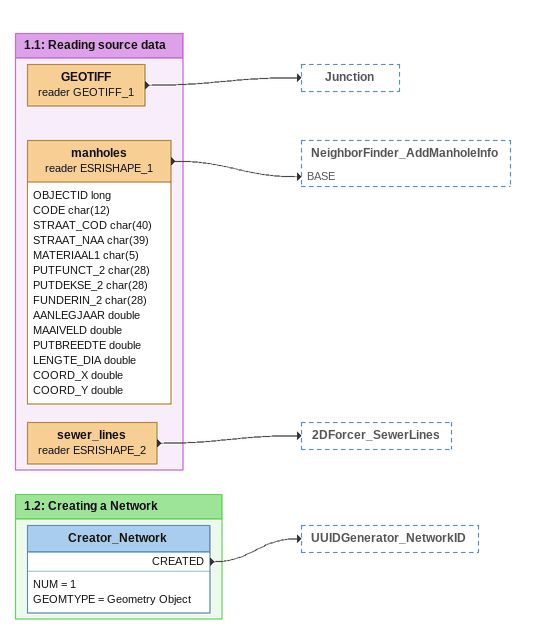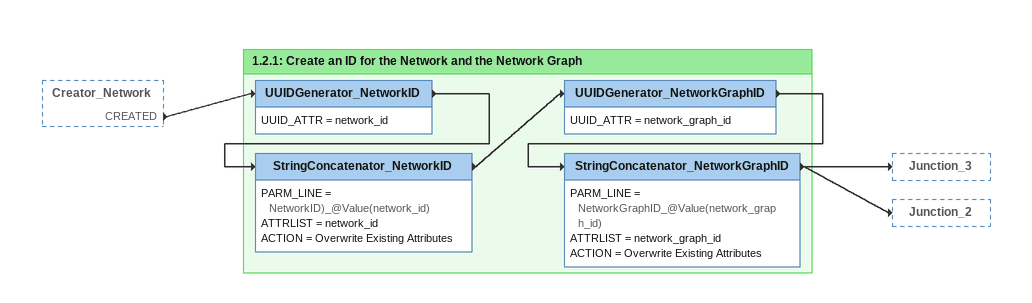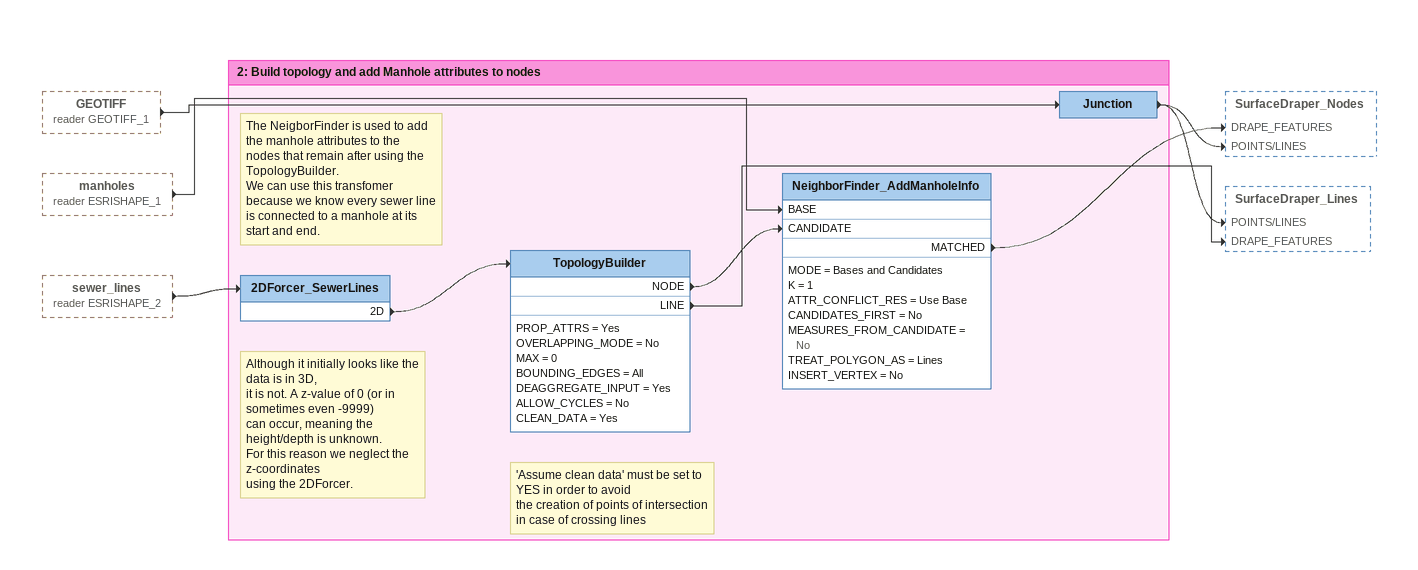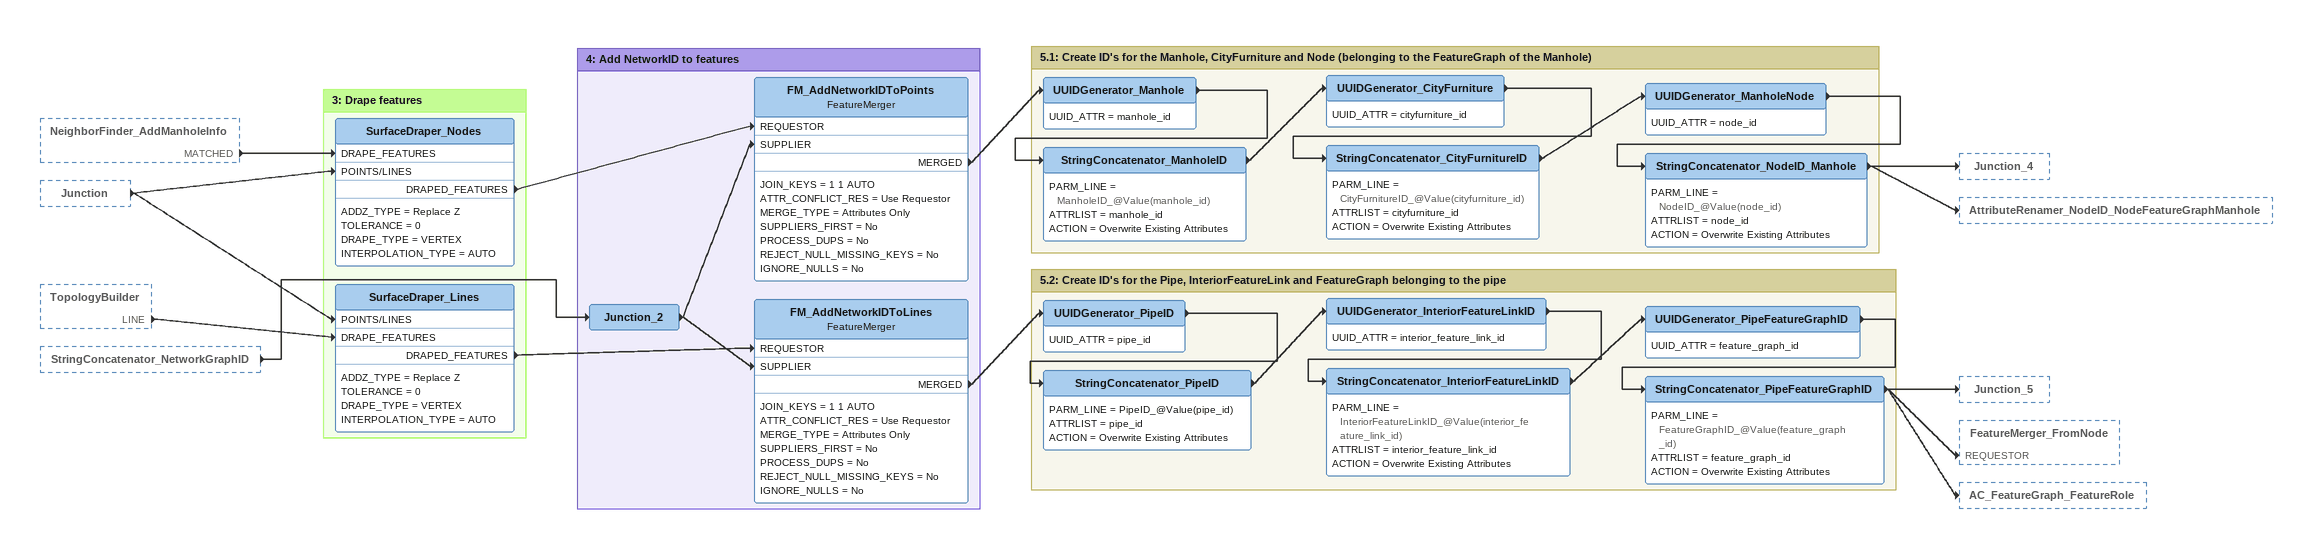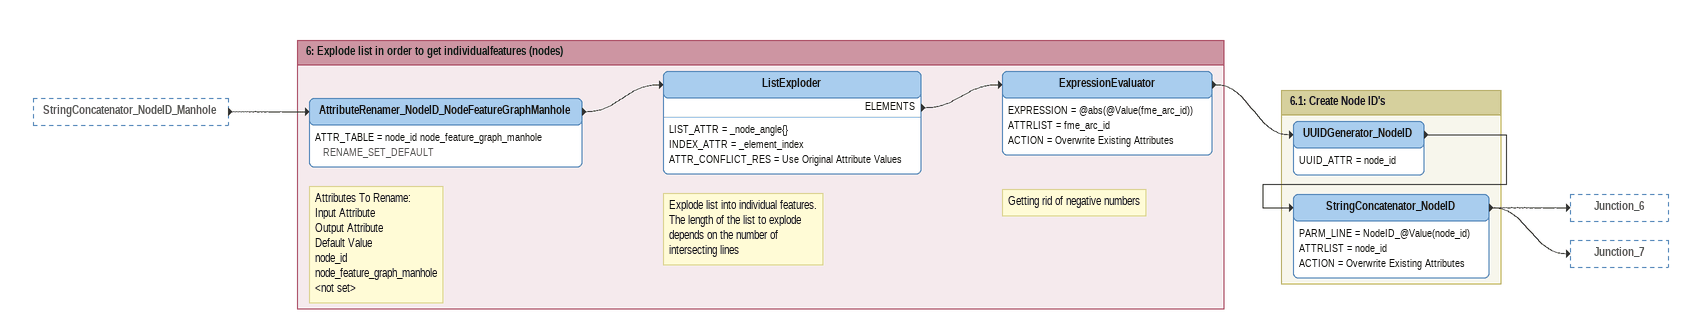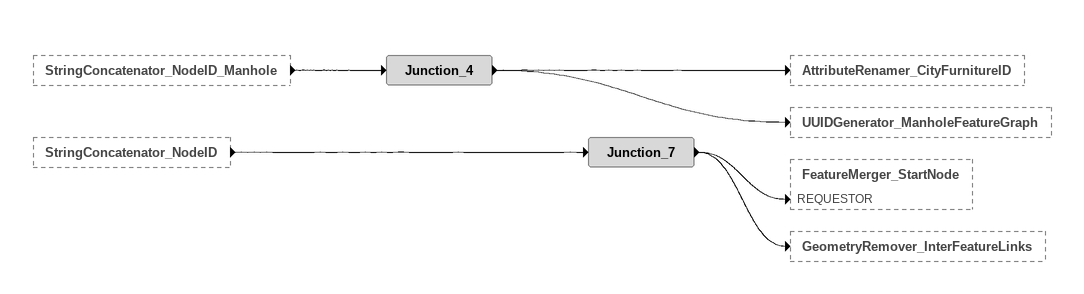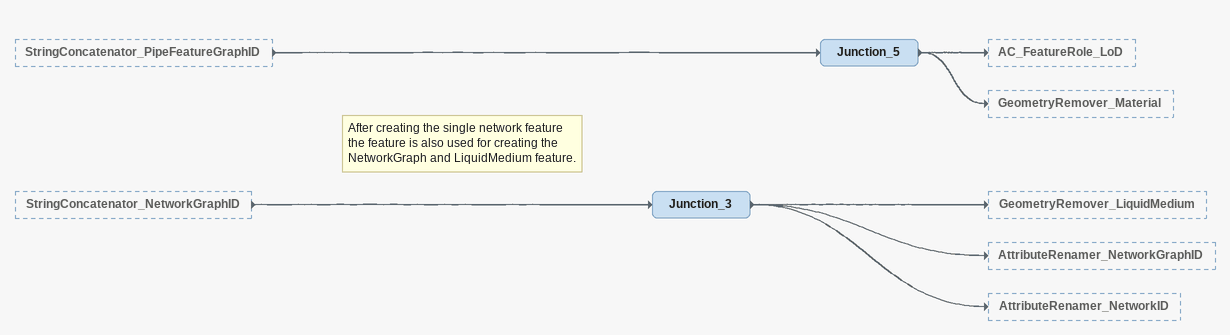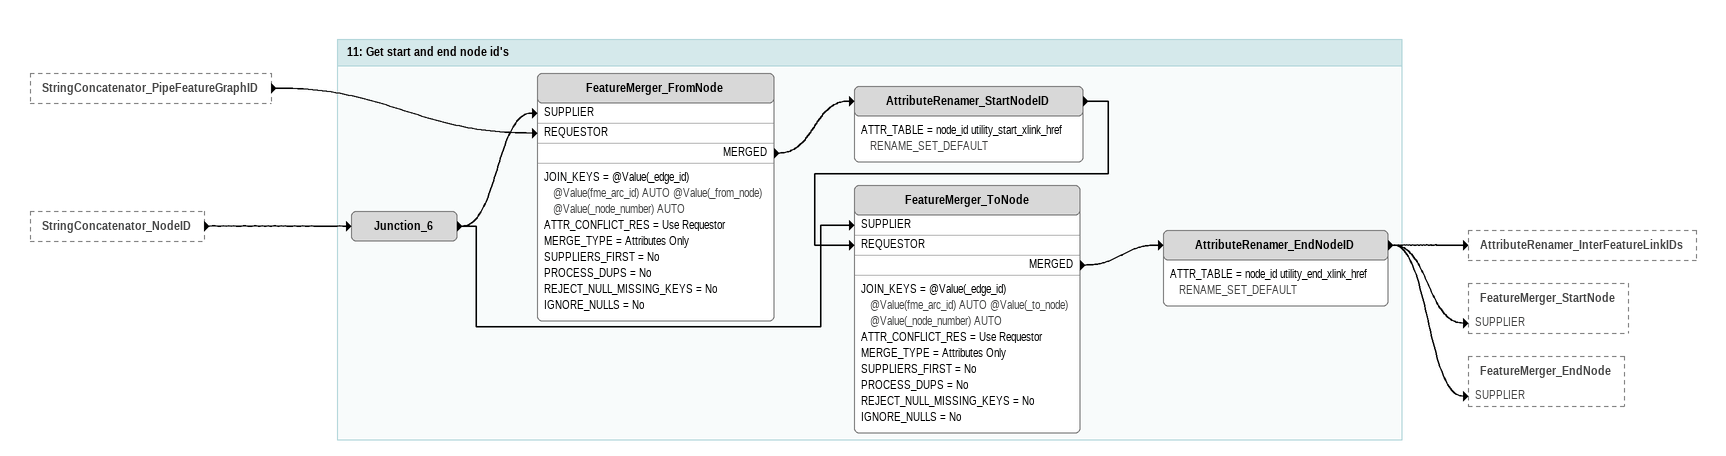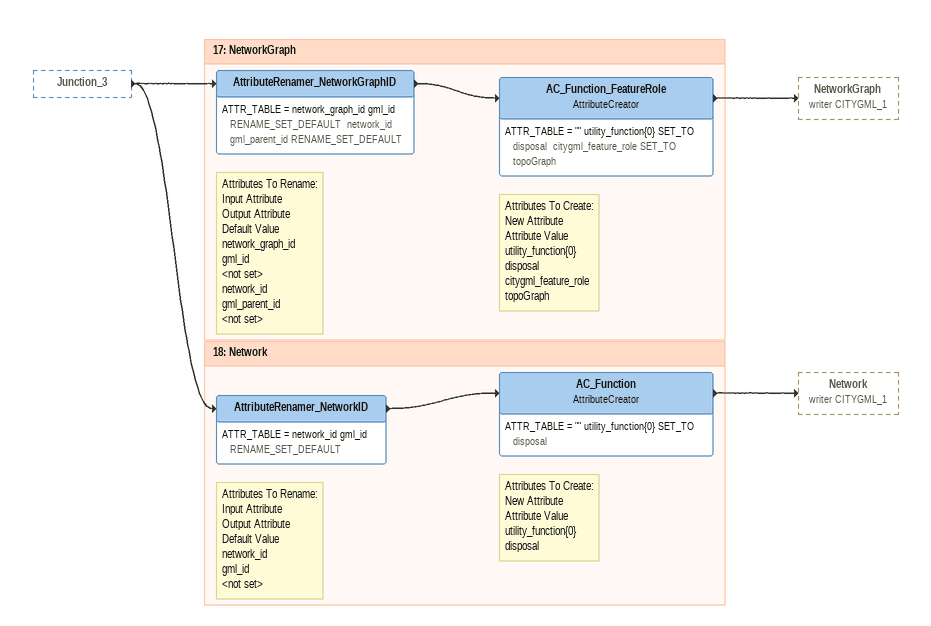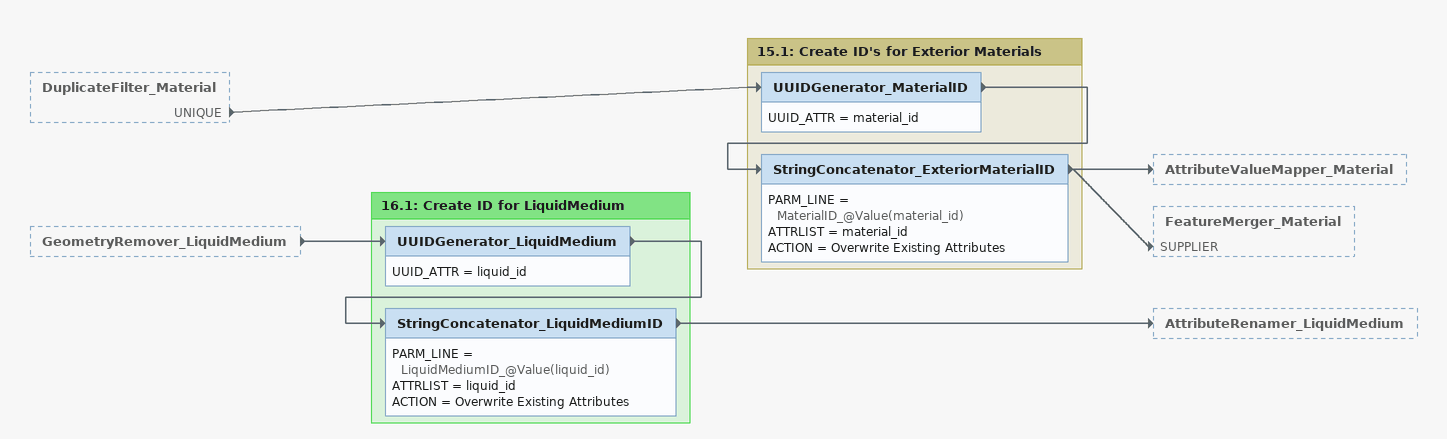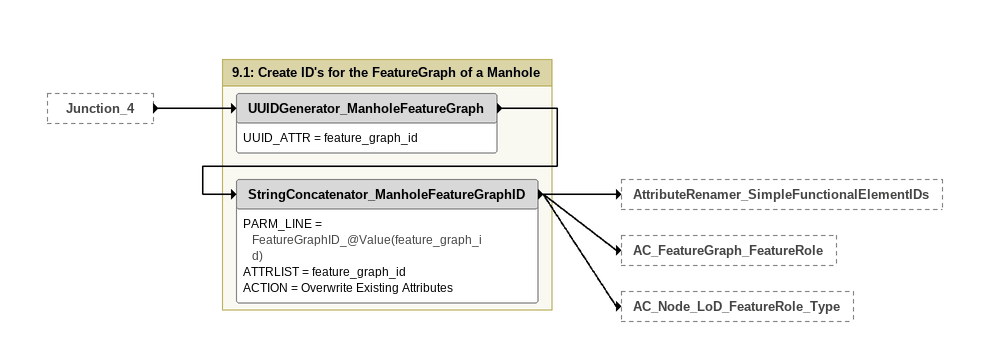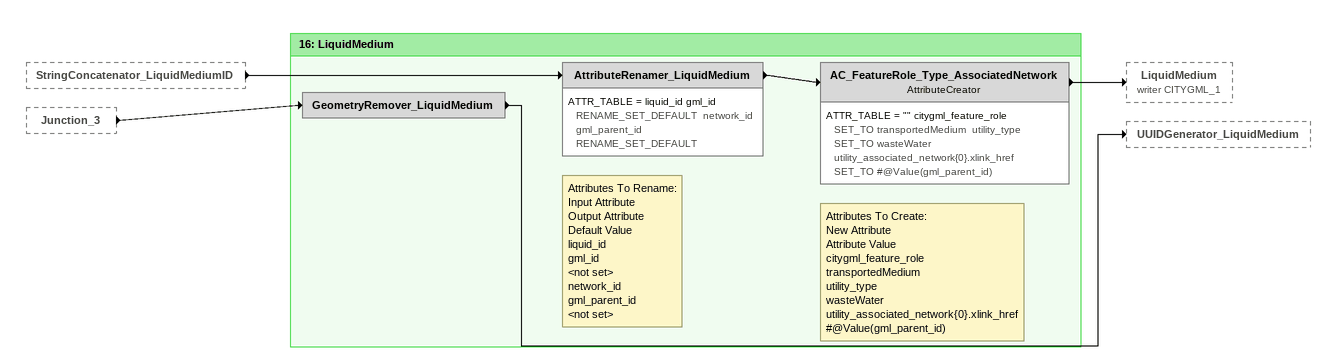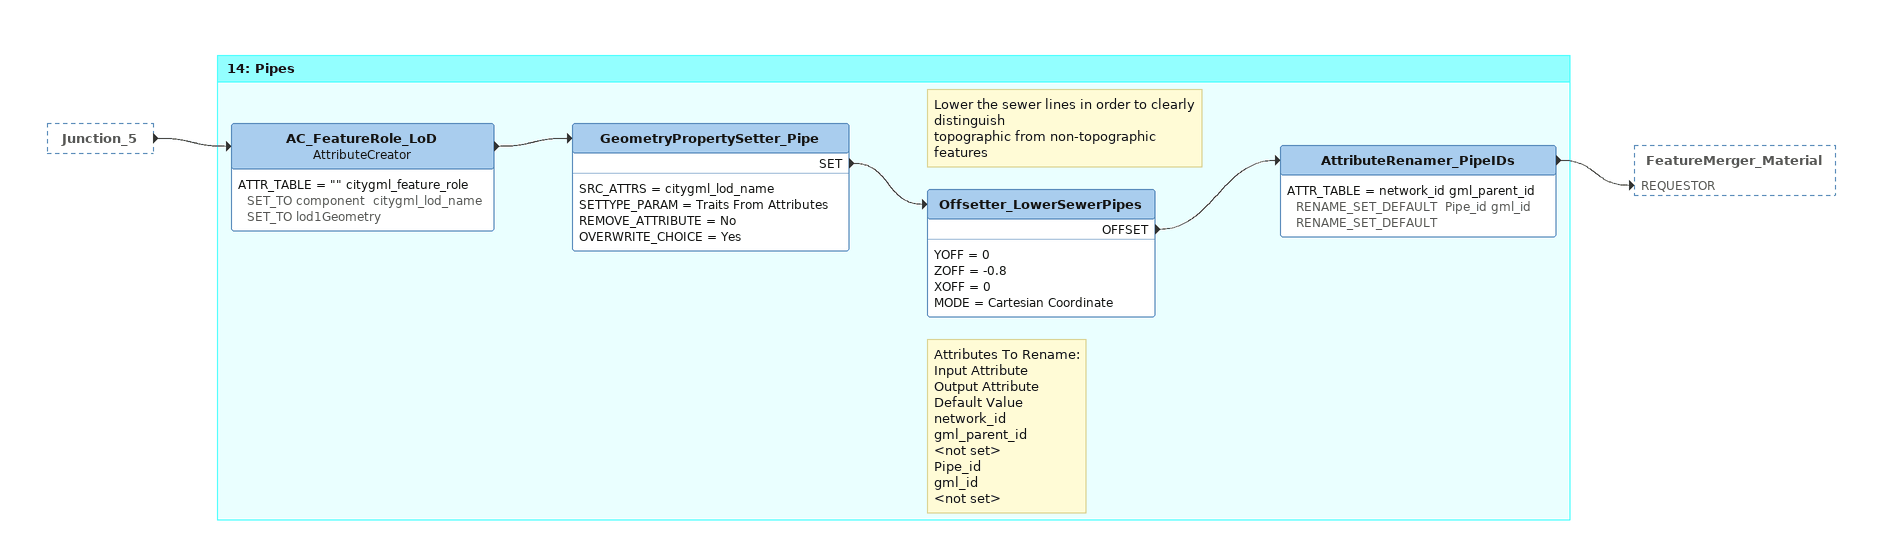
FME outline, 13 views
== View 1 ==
Bookmark: 1.1: Reading source data
GEOTIFF (reader GEOTIFF_1)
    -> Junction
manholes (reader ESRISHAPE_1)
    attributes: OBJECTID long, CODE char(12), STRAAT_COD char(40), STRAAT_NAA char(39), MATERIAAL1 char(5), PUTFUNCT_2 char(28), PUTDEKSE_2 char(28), FUNDERIN_2 char(28), AANLEGJAAR double, MAAIVELD double, PUTBREEDTE double, LENGTE_DIA double, COORD_X double, COORD_Y double
    -> NeighborFinder_AddManholeInfo [BASE]
sewer_lines (reader ESRISHAPE_2)
    -> 2DForcer_SewerLines

Bookmark: 1.2: Creating a Network
Creator_Network
    NUM = 1
    GEOMTYPE = Geometry Object
    CREATED -> UUIDGenerator_NetworkID

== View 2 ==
Creator_Network [outside]
    CREATED -> UUIDGenerator_NetworkID

Bookmark: 1.2.1: Create an ID for the Network and the Network Graph
UUIDGenerator_NetworkID
    UUID_ATTR = network_id
    -> StringConcatenator_NetworkID
StringConcatenator_NetworkID
    PARM_LINE = NetworkID)_@Value(network_id)
    ATTRLIST = network_id
    ACTION = Overwrite Existing Attributes
    -> UUIDGenerator_NetworkGraphID
UUIDGenerator_NetworkGraphID
    UUID_ATTR = network_graph_id
    -> StringConcatenator_NetworkGraphID
StringConcatenator_NetworkGraphID
    PARM_LINE = NetworkGraphID_@Value(network_graph_id)
    ATTRLIST = network_graph_id
    ACTION = Overwrite Existing Attributes
    -> Junction_3
    -> Junction_2

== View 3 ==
GEOTIFF (reader GEOTIFF_1) [outside]
    -> Junction
manholes (reader ESRISHAPE_1) [outside]
    -> NeighborFinder_AddManholeInfo [BASE]
sewer_lines (reader ESRISHAPE_2) [outside]
    -> 2DForcer_SewerLines

Bookmark: 2: Build topology and add Manhole attributes to nodes
Junction
    -> SurfaceDraper_Nodes [POINTS/LINES]
    -> SurfaceDraper_Lines [POINTS/LINES]
Note: Although it initially looks like the data is in 3D, / it is not. A z-value of 0 (or in sometimes even -9999) / can occur, meaning the height/depth is unknown. / For this reason we neglect the z-coordinates / using the 2DForcer.
2DForcer_SewerLines
    2D -> TopologyBuilder
Note: 'Assume clean data' must be set to YES in order to avoid / the creation of points of intersection in case of crossing lines
TopologyBuilder
    PROP_ATTRS = Yes
    OVERLAPPING_MODE = No
    MAX = 0
    BOUNDING_EDGES = All
    DEAGGREGATE_INPUT = Yes
    ALLOW_CYCLES = No
    CLEAN_DATA = Yes
    NODE -> NeighborFinder_AddManholeInfo [CANDIDATE]
    LINE -> SurfaceDraper_Lines [DRAPE_FEATURES]
Note: The NeigborFinder is used to add the manhole attributes to the / nodes that remain after using the TopologyBuilder. / We can use this transfomer because we know every sewer line / is connected to a manhole at its start and end.
NeighborFinder_AddManholeInfo
    MODE = Bases and Candidates
    K = 1
    ATTR_CONFLICT_RES = Use Base
    CANDIDATES_FIRST = No
    MEASURES_FROM_CANDIDATE = No
    TREAT_POLYGON_AS = Lines
    INSERT_VERTEX = No
    MATCHED -> SurfaceDraper_Nodes [DRAPE_FEATURES]

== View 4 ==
NeighborFinder_AddManholeInfo [outside]
    MATCHED -> SurfaceDraper_Nodes [DRAPE_FEATURES]
Junction [outside]
    -> SurfaceDraper_Nodes [POINTS/LINES]
    -> SurfaceDraper_Lines [POINTS/LINES]
TopologyBuilder [outside]
    LINE -> SurfaceDraper_Lines [DRAPE_FEATURES]
StringConcatenator_NetworkGraphID [outside]
    -> Junction_2

Bookmark: 3: Drape features
SurfaceDraper_Nodes
    ADDZ_TYPE = Replace Z
    TOLERANCE = 0
    DRAPE_TYPE = VERTEX
    INTERPOLATION_TYPE = AUTO
    DRAPED_FEATURES -> FM_AddNetworkIDToPoints [REQUESTOR]
SurfaceDraper_Lines
    ADDZ_TYPE = Replace Z
    TOLERANCE = 0
    DRAPE_TYPE = VERTEX
    INTERPOLATION_TYPE = AUTO
    DRAPED_FEATURES -> FM_AddNetworkIDToLines [REQUESTOR]

Bookmark: 4: Add NetworkID to features
Junction_2
    -> FM_AddNetworkIDToPoints [SUPPLIER]
    -> FM_AddNetworkIDToLines [SUPPLIER]
FM_AddNetworkIDToPoints: FeatureMerger
    JOIN_KEYS = 1 1 AUTO
    ATTR_CONFLICT_RES = Use Requestor
    MERGE_TYPE = Attributes Only
    SUPPLIERS_FIRST = No
    PROCESS_DUPS = No
    REJECT_NULL_MISSING_KEYS = No
    IGNORE_NULLS = No
    MERGED -> UUIDGenerator_Manhole
FM_AddNetworkIDToLines: FeatureMerger
    JOIN_KEYS = 1 1 AUTO
    ATTR_CONFLICT_RES = Use Requestor
    MERGE_TYPE = Attributes Only
    SUPPLIERS_FIRST = No
    PROCESS_DUPS = No
    REJECT_NULL_MISSING_KEYS = No
    IGNORE_NULLS = No
    MERGED -> UUIDGenerator_PipeID

Bookmark: 5.1: Create ID's for the Manhole, CityFurniture and Node (belonging to the FeatureGraph of the Manhole)
UUIDGenerator_Manhole
    UUID_ATTR = manhole_id
    -> StringConcatenator_ManholeID
StringConcatenator_ManholeID
    PARM_LINE = ManholeID_@Value(manhole_id)
    ATTRLIST = manhole_id
    ACTION = Overwrite Existing Attributes
    -> UUIDGenerator_CityFurniture
UUIDGenerator_CityFurniture
    UUID_ATTR = cityfurniture_id
    -> StringConcatenator_CityFurnitureID
StringConcatenator_CityFurnitureID
    PARM_LINE = CityFurnitureID_@Value(cityfurniture_id)
    ATTRLIST = cityfurniture_id
    ACTION = Overwrite Existing Attributes
    -> UUIDGenerator_ManholeNode
UUIDGenerator_ManholeNode
    UUID_ATTR = node_id
    -> StringConcatenator_NodeID_Manhole
StringConcatenator_NodeID_Manhole
    PARM_LINE = NodeID_@Value(node_id)
    ATTRLIST = node_id
    ACTION = Overwrite Existing Attributes
    -> Junction_4
    -> AttributeRenamer_NodeID_NodeFeatureGraphManhole

Bookmark: 5.2: Create ID's for the Pipe, InteriorFeatureLink and FeatureGraph belonging to the pipe
UUIDGenerator_PipeID
    UUID_ATTR = pipe_id
    -> StringConcatenator_PipeID
StringConcatenator_PipeID
    PARM_LINE = PipeID_@Value(pipe_id)
    ATTRLIST = pipe_id
    ACTION = Overwrite Existing Attributes
    -> UUIDGenerator_InteriorFeatureLinkID
UUIDGenerator_InteriorFeatureLinkID
    UUID_ATTR = interior_feature_link_id
    -> StringConcatenator_InteriorFeatureLinkID
StringConcatenator_InteriorFeatureLinkID
    PARM_LINE = InteriorFeatureLinkID_@Value(interior_feature_link_id)
    ATTRLIST = interior_feature_link_id
    ACTION = Overwrite Existing Attributes
    -> UUIDGenerator_PipeFeatureGraphID
UUIDGenerator_PipeFeatureGraphID
    UUID_ATTR = feature_graph_id
    -> StringConcatenator_PipeFeatureGraphID
StringConcatenator_PipeFeatureGraphID
    PARM_LINE = FeatureGraphID_@Value(feature_graph_id)
    ATTRLIST = feature_graph_id
    ACTION = Overwrite Existing Attributes
    -> Junction_5
    -> FeatureMerger_FromNode [REQUESTOR]
    -> AC_FeatureGraph_FeatureRole

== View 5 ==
StringConcatenator_NodeID_Manhole [outside]
    -> AttributeRenamer_NodeID_NodeFeatureGraphManhole

Bookmark: 6: Explode list in order to get individualfeatures (nodes)
Note: Attributes To Rename: / Input Attribute / Output Attribute / Default Value / node_id / node_feature_graph_manhole / <not set>
AttributeRenamer_NodeID_NodeFeatureGraphManhole
    ATTR_TABLE = node_id node_feature_graph_manhole RENAME_SET_DEFAULT
    -> ListExploder
Note: Explode list into individual features. / The length of the list to explode / depends on the number of / intersecting lines
ListExploder
    LIST_ATTR = _node_angle{}
    INDEX_ATTR = _element_index
    ATTR_CONFLICT_RES = Use Original Attribute Values
    ELEMENTS -> ExpressionEvaluator
Note: Getting rid of negative numbers
ExpressionEvaluator
    EXPRESSION = @abs(@Value(fme_arc_id))
    ATTRLIST = fme_arc_id
    ACTION = Overwrite Existing Attributes
    -> UUIDGenerator_NodeID

Bookmark: 6.1: Create Node ID's
UUIDGenerator_NodeID
    UUID_ATTR = node_id
    -> StringConcatenator_NodeID
StringConcatenator_NodeID
    PARM_LINE = NodeID_@Value(node_id)
    ATTRLIST = node_id
    ACTION = Overwrite Existing Attributes
    -> Junction_6
    -> Junction_7

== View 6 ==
StringConcatenator_NodeID_Manhole [outside]
    -> Junction_4
StringConcatenator_NodeID [outside]
    -> Junction_7
Junction_4
    -> AttributeRenamer_CityFurnitureID
    -> UUIDGenerator_ManholeFeatureGraph
Junction_7
    -> FeatureMerger_StartNode [REQUESTOR]
    -> GeometryRemover_InterFeatureLinks

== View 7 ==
StringConcatenator_PipeFeatureGraphID [outside]
    -> Junction_5
StringConcatenator_NetworkGraphID [outside]
    -> Junction_3
Junction_5
    -> AC_FeatureRole_LoD
    -> GeometryRemover_Material
Note: After creating the single network feature / the feature is also used for creating the / NetworkGraph and LiquidMedium feature.
Junction_3
    -> GeometryRemover_LiquidMedium
    -> AttributeRenamer_NetworkGraphID
    -> AttributeRenamer_NetworkID

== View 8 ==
StringConcatenator_PipeFeatureGraphID [outside]
    -> FeatureMerger_FromNode [REQUESTOR]
StringConcatenator_NodeID [outside]
    -> Junction_6

Bookmark: 11: Get start and end node id's
Junction_6
    -> FeatureMerger_FromNode [SUPPLIER]
    -> FeatureMerger_ToNode [SUPPLIER]
FeatureMerger_FromNode
    JOIN_KEYS = @Value(_edge_id) @Value(fme_arc_id) AUTO @Value(_from_node) @Value(_node_number) AUTO
    ATTR_CONFLICT_RES = Use Requestor
    MERGE_TYPE = Attributes Only
    SUPPLIERS_FIRST = No
    PROCESS_DUPS = No
    REJECT_NULL_MISSING_KEYS = No
    IGNORE_NULLS = No
    MERGED -> AttributeRenamer_StartNodeID
AttributeRenamer_StartNodeID
    ATTR_TABLE = node_id utility_start_xlink_href RENAME_SET_DEFAULT
    -> FeatureMerger_ToNode [REQUESTOR]
FeatureMerger_ToNode
    JOIN_KEYS = @Value(_edge_id) @Value(fme_arc_id) AUTO @Value(_to_node) @Value(_node_number) AUTO
    ATTR_CONFLICT_RES = Use Requestor
    MERGE_TYPE = Attributes Only
    SUPPLIERS_FIRST = No
    PROCESS_DUPS = No
    REJECT_NULL_MISSING_KEYS = No
    IGNORE_NULLS = No
    MERGED -> AttributeRenamer_EndNodeID
AttributeRenamer_EndNodeID
    ATTR_TABLE = node_id utility_end_xlink_href RENAME_SET_DEFAULT
    -> AttributeRenamer_InterFeatureLinkIDs
    -> FeatureMerger_StartNode [SUPPLIER]
    -> FeatureMerger_EndNode [SUPPLIER]

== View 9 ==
Junction_3 [outside]
    -> AttributeRenamer_NetworkGraphID
    -> AttributeRenamer_NetworkID

Bookmark: 17: NetworkGraph
Note: Attributes To Rename: / Input Attribute / Output Attribute / Default Value / network_graph_id / gml_id / <not set> / network_id / gml_parent_id / <not set>
AttributeRenamer_NetworkGraphID
    ATTR_TABLE = network_graph_id gml_id RENAME_SET_DEFAULT  network_id gml_parent_id RENAME_SET_DEFAULT
    -> AC_Function_FeatureRole
Note: Attributes To Create: / New Attribute / Attribute Value / utility_function{0} / disposal / citygml_feature_role / topoGraph
AC_Function_FeatureRole: AttributeCreator
    ATTR_TABLE = "" utility_function{0} SET_TO disposal  citygml_feature_role SET_TO topoGraph
    -> NetworkGraph (writer CITYGML_1)

Bookmark: 18: Network
Note: Attributes To Rename: / Input Attribute / Output Attribute / Default Value / network_id / gml_id / <not set>
AttributeRenamer_NetworkID
    ATTR_TABLE = network_id gml_id RENAME_SET_DEFAULT
    -> AC_Function
Note: Attributes To Create: / New Attribute / Attribute Value / utility_function{0} / disposal
AC_Function: AttributeCreator
    ATTR_TABLE = "" utility_function{0} SET_TO disposal
    -> Network (writer CITYGML_1)

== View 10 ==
DuplicateFilter_Material [outside]
    UNIQUE -> UUIDGenerator_MaterialID
GeometryRemover_LiquidMedium [outside]
    -> UUIDGenerator_LiquidMedium

Bookmark: 15.1: Create ID's for Exterior Materials
UUIDGenerator_MaterialID
    UUID_ATTR = material_id
    -> StringConcatenator_ExteriorMaterialID
StringConcatenator_ExteriorMaterialID
    PARM_LINE = MaterialID_@Value(material_id)
    ATTRLIST = material_id
    ACTION = Overwrite Existing Attributes
    -> AttributeValueMapper_Material
    -> FeatureMerger_Material [SUPPLIER]

Bookmark: 16.1: Create ID for LiquidMedium
UUIDGenerator_LiquidMedium
    UUID_ATTR = liquid_id
    -> StringConcatenator_LiquidMediumID
StringConcatenator_LiquidMediumID
    PARM_LINE = LiquidMediumID_@Value(liquid_id)
    ATTRLIST = liquid_id
    ACTION = Overwrite Existing Attributes
    -> AttributeRenamer_LiquidMedium

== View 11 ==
Junction_4 [outside]
    -> UUIDGenerator_ManholeFeatureGraph

Bookmark: 9.1: Create ID's for the FeatureGraph of a Manhole
UUIDGenerator_ManholeFeatureGraph
    UUID_ATTR = feature_graph_id
    -> StringConcatenator_ManholeFeatureGraphID
StringConcatenator_ManholeFeatureGraphID
    PARM_LINE = FeatureGraphID_@Value(feature_graph_id)
    ATTRLIST = feature_graph_id
    ACTION = Overwrite Existing Attributes
    -> AttributeRenamer_SimpleFunctionalElementIDs
    -> AC_FeatureGraph_FeatureRole
    -> AC_Node_LoD_FeatureRole_Type

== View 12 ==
StringConcatenator_LiquidMediumID [outside]
    -> AttributeRenamer_LiquidMedium
Junction_3 [outside]
    -> GeometryRemover_LiquidMedium

Bookmark: 16: LiquidMedium
GeometryRemover_LiquidMedium
    -> UUIDGenerator_LiquidMedium
Note: Attributes To Rename: / Input Attribute / Output Attribute / Default Value / liquid_id / gml_id / <not set> / network_id / gml_parent_id / <not set>
AttributeRenamer_LiquidMedium
    ATTR_TABLE = liquid_id gml_id RENAME_SET_DEFAULT  network_id gml_parent_id RENAME_SET_DEFAULT
    -> AC_FeatureRole_Type_AssociatedNetwork
Note: Attributes To Create: / New Attribute / Attribute Value / citygml_feature_role / transportedMedium / utility_type / wasteWater / utility_associated_network{0}.xlink_href / #@Value(gml_parent_id)
AC_FeatureRole_Type_AssociatedNetwork: AttributeCreator
    ATTR_TABLE = "" citygml_feature_role SET_TO transportedMedium  utility_type SET_TO wasteWater  utility_associated_network{0}.xlink_href SET_TO #@Value(gml_parent_id)
    -> LiquidMedium (writer CITYGML_1)

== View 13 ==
Junction_5 [outside]
    -> AC_FeatureRole_LoD

Bookmark: 14: Pipes
AC_FeatureRole_LoD: AttributeCreator
    ATTR_TABLE = "" citygml_feature_role SET_TO component  citygml_lod_name SET_TO lod1Geometry
    -> GeometryPropertySetter_Pipe
GeometryPropertySetter_Pipe
    SRC_ATTRS = citygml_lod_name
    SETTYPE_PARAM = Traits From Attributes
    REMOVE_ATTRIBUTE = No
    OVERWRITE_CHOICE = Yes
    SET -> Offsetter_LowerSewerPipes
Note: Lower the sewer lines in order to clearly distinguish / topographic from non-topographic features
Offsetter_LowerSewerPipes
    YOFF = 0
    ZOFF = -0.8
    XOFF = 0
    MODE = Cartesian Coordinate
    OFFSET -> AttributeRenamer_PipeIDs
Note: Attributes To Rename: / Input Attribute / Output Attribute / Default Value / network_id / gml_parent_id / <not set> / Pipe_id / gml_id / <not set>
AttributeRenamer_PipeIDs
    ATTR_TABLE = network_id gml_parent_id RENAME_SET_DEFAULT  Pipe_id gml_id RENAME_SET_DEFAULT
    -> FeatureMerger_Material [REQUESTOR]
